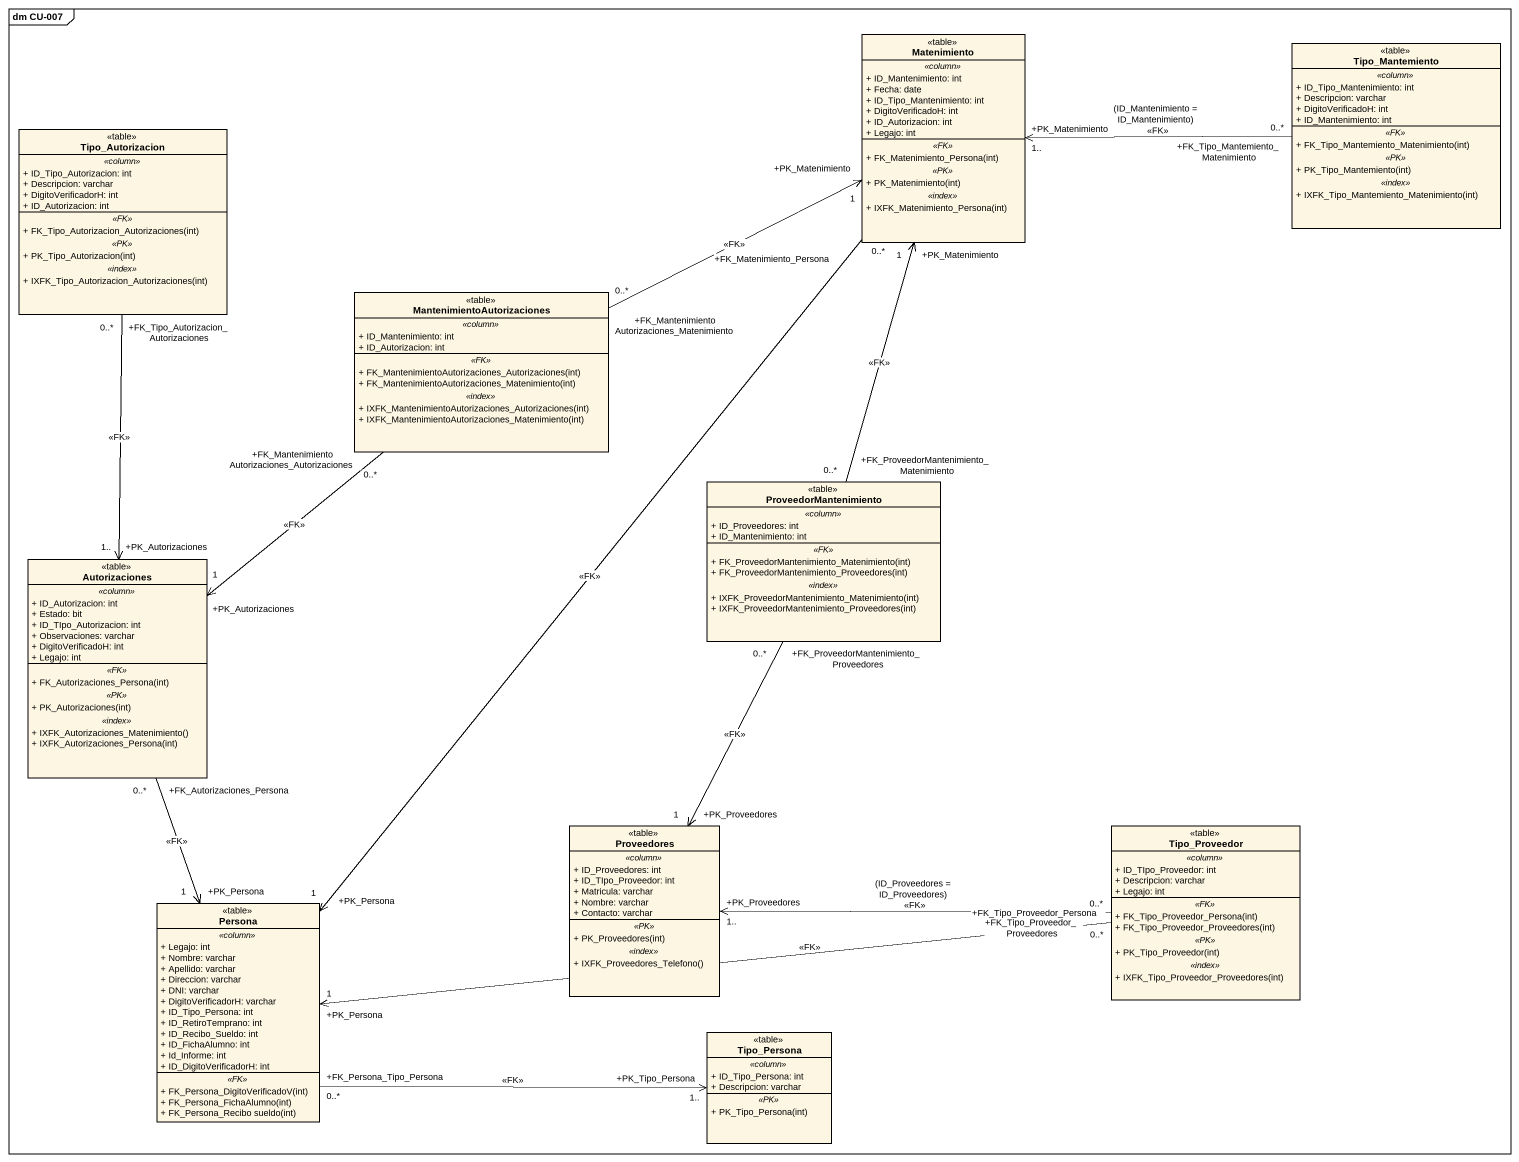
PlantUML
@startuml
mainframe dm CU-007
hide circle
hide empty members
skinparam classAttributeIconSize 0
class Matenimiento <<table>> {
  .. <<column>> ..
  + ID_Mantenimiento: int
  + Fecha: date
  + ID_Tipo_Mantenimiento: int
  + DigitoVerificadoH: int
  + ID_Autorizacion: int
  + Legajo: int
  .. <<FK>> ..
  + FK_Matenimiento_Persona(int)
  .. <<PK>> ..
  + PK_Matenimiento(int)
  .. <<index>> ..
  + IXFK_Matenimiento_Persona(int)
}
class Tipo_Mantemiento <<table>> {
  .. <<column>> ..
  + ID_Tipo_Mantenimiento: int
  + Descripcion: varchar
  + DigitoVerificadoH: int
  + ID_Mantenimiento: int
  .. <<FK>> ..
  + FK_Tipo_Mantemiento_Matenimiento(int)
  .. <<PK>> ..
  + PK_Tipo_Mantemiento(int)
  .. <<index>> ..
  + IXFK_Tipo_Mantemiento_Matenimiento(int)
}
class Tipo_Autorizacion <<table>> {
  .. <<column>> ..
  + ID_Tipo_Autorizacion: int
  + Descripcion: varchar
  + DigitoVerificadorH: int
  + ID_Autorizacion: int
  .. <<FK>> ..
  + FK_Tipo_Autorizacion_Autorizaciones(int)
  .. <<PK>> ..
  + PK_Tipo_Autorizacion(int)
  .. <<index>> ..
  + IXFK_Tipo_Autorizacion_Autorizaciones(int)
}
class MantenimientoAutorizaciones <<table>> {
  .. <<column>> ..
  + ID_Mantenimiento: int
  + ID_Autorizacion: int
  .. <<FK>> ..
  + FK_MantenimientoAutorizaciones_Autorizaciones(int)
  + FK_MantenimientoAutorizaciones_Matenimiento(int)
  .. <<index>> ..
  + IXFK_MantenimientoAutorizaciones_Autorizaciones(int)
  + IXFK_MantenimientoAutorizaciones_Matenimiento(int)
}
class ProveedorMantenimiento <<table>> {
  .. <<column>> ..
  + ID_Proveedores: int
  + ID_Mantenimiento: int
  .. <<FK>> ..
  + FK_ProveedorMantenimiento_Matenimiento(int)
  + FK_ProveedorMantenimiento_Proveedores(int)
  .. <<index>> ..
  + IXFK_ProveedorMantenimiento_Matenimiento(int)
  + IXFK_ProveedorMantenimiento_Proveedores(int)
}
class Autorizaciones <<table>> {
  .. <<column>> ..
  + ID_Autorizacion: int
  + Estado: bit
  + ID_TIpo_Autorizacion: int
  + Observaciones: varchar
  + DigitoVerificadoH: int
  + Legajo: int
  .. <<FK>> ..
  + FK_Autorizaciones_Persona(int)
  .. <<PK>> ..
  + PK_Autorizaciones(int)
  .. <<index>> ..
  + IXFK_Autorizaciones_Matenimiento()
  + IXFK_Autorizaciones_Persona(int)
}
class Proveedores <<table>> {
  .. <<column>> ..
  + ID_Proveedores: int
  + ID_TIpo_Proveedor: int
  + Matricula: varchar
  + Nombre: varchar
  + Contacto: varchar
  .. <<PK>> ..
  + PK_Proveedores(int)
  .. <<index>> ..
  + IXFK_Proveedores_Telefono()
}
class Tipo_Proveedor <<table>> {
  .. <<column>> ..
  + ID_TIpo_Proveedor: int
  + Descripcion: varchar
  + Legajo: int
  .. <<FK>> ..
  + FK_Tipo_Proveedor_Persona(int)
  + FK_Tipo_Proveedor_Proveedores(int)
  .. <<PK>> ..
  + PK_Tipo_Proveedor(int)
  .. <<index>> ..
  + IXFK_Tipo_Proveedor_Proveedores(int)
}
class Persona <<table>> {
  .. <<column>> ..
  + Legajo: int
  + Nombre: varchar
  + Apellido: varchar
  + Direccion: varchar
  + DNI: varchar
  + DigitoVerificadorH: varchar
  + ID_Tipo_Persona: int
  + ID_RetiroTemprano: int
  + ID_Recibo_Sueldo: int
  + ID_FichaAlumno: int
  + Id_Informe: int
  + ID_DigitoVerificadorH: int
  .. <<FK>> ..
  + FK_Persona_DigitoVerificadoV(int)
  + FK_Persona_FichaAlumno(int)
  + FK_Persona_Recibo sueldo(int)
}
class Tipo_Persona <<table>> {
  .. <<column>> ..
  + ID_Tipo_Persona: int
  + Descripcion: varchar
  .. <<PK>> ..
  + PK_Tipo_Persona(int)
}
Matenimiento "+FK_Matenimiento_Persona\n0..*" --> "+PK_Persona\n1" Persona : <<FK>>
Tipo_Mantemiento "+FK_Tipo_Mantemiento_Matenimiento\n0..*" -left-> "+PK_Matenimiento\n1.." Matenimiento : (ID_Mantenimiento = ID_Mantenimiento)\n<<FK>>
Tipo_Autorizacion "+FK_Tipo_Autorizacion_Autorizaciones\n0..*" --> "+PK_Autorizaciones\n1.." Autorizaciones : <<FK>>
MantenimientoAutorizaciones "+FK_MantenimientoAutorizaciones_Matenimiento\n0..*" -right-> "+PK_Matenimiento\n1" Matenimiento : <<FK>>
MantenimientoAutorizaciones "+FK_MantenimientoAutorizaciones_Autorizaciones\n0..*" --> "+PK_Autorizaciones\n1" Autorizaciones : <<FK>>
ProveedorMantenimiento "+FK_ProveedorMantenimiento_Matenimiento\n0..*" -up-> "+PK_Matenimiento\n1" Matenimiento : <<FK>>
ProveedorMantenimiento "+FK_ProveedorMantenimiento_Proveedores\n0..*" --> "+PK_Proveedores\n1" Proveedores : <<FK>>
Autorizaciones "+FK_Autorizaciones_Persona\n0..*" --> "+PK_Persona\n1" Persona : <<FK>>
Tipo_Proveedor "+FK_Tipo_Proveedor_Proveedores\n0..*" -left-> "+PK_Proveedores\n1.." Proveedores : (ID_Proveedores = ID_Proveedores)\n<<FK>>
Tipo_Proveedor "+FK_Tipo_Proveedor_Persona\n0..*" -left-> "+PK_Persona\n1" Persona : <<FK>>
Persona "+FK_Persona_Tipo_Persona\n0..*" -right-> "+PK_Tipo_Persona\n1.." Tipo_Persona : <<FK>>
@enduml
